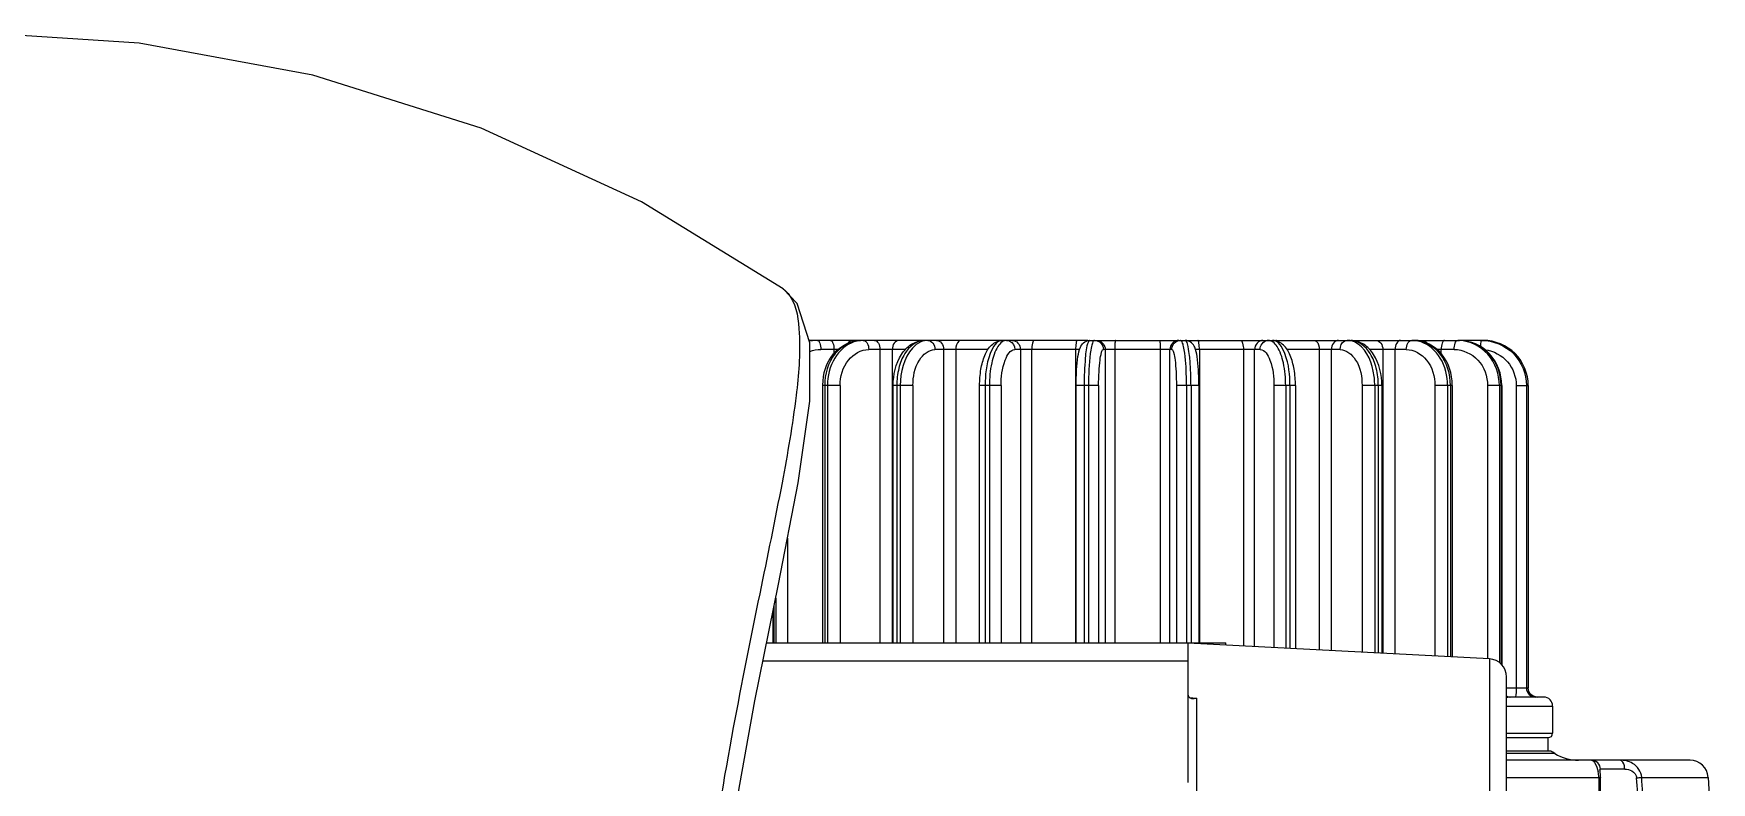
# Model space of a CAD drawing. Header units: millimetres. Extents: x 7426 to 8737, y 124 to 421.
# Drawn here: x 7932.33 to 7941.63, y 262.03 to 266.17 of the extents above; entities that cross this region are included whole.
import ezdxf

# ---------------------------------------------------------------- set-up
doc = ezdxf.new("R2010")
doc.units = ezdxf.units.MM
doc.layers.add('外形图', color=7, linetype='Continuous')

msp = doc.modelspace()

# ---------------------------------------------------------------- linework, layer by layer
at = {"layer": '外形图', "color": 0, "linetype": 'Continuous'}
for p, q in [((7936.5625, 264.6776), (7936.484, 264.7588)), ((7936.6565, 264.4735), (7936.6287, 264.4735)), ((7936.9124, 264.4735), (7936.6647, 264.4735)), ((7938.1726, 264.4735), (7936.9131, 264.4735)), ((7938.1843, 264.4735), (7940.2313, 264.4735)), ((7940.3647, 264.4735), (7940.2394, 264.4735)), ((7936.7905, 264.4235), (7936.6934, 264.4235)), ((7936.7658, 264.4235), (7936.7658, 264.4007)), ((7937.1642, 264.4235), (7936.9588, 264.4235)), ((7937.021, 264.4235), (7937.021, 262.7984)), ((7937.0892, 264.4235), (7937.0892, 262.7984)), ((7937.6211, 264.4235), (7937.3257, 264.4235)), ((7937.3734, 264.4235), (7937.3734, 262.7984)), ((7937.4411, 264.4235), (7937.4411, 262.7984)), ((7938.1268, 264.4235), (7937.769, 264.4235)), ((7937.7991, 264.4235), (7937.7991, 262.7984)), ((7937.8615, 264.4235), (7937.8615, 262.7984)), ((7938.1049, 264.4235), (7938.1049, 262.7984)), ((7938.6373, 264.4235), (7938.2587, 264.4235)), ((7938.2689, 264.4235), (7938.2689, 262.7984)), ((7938.322, 264.4235), (7938.322, 262.7984)), ((7938.574, 264.4235), (7938.574, 262.7984)), ((7938.627, 262.7984), (7938.627, 264.4235)), ((7938.6953, 264.465), (7938.6941, 264.4672)), ((7939.1269, 264.4235), (7938.7691, 264.4235)), ((7938.791, 264.4235), (7938.791, 262.7984)), ((7939.0344, 264.4235), (7939.0344, 262.7813)), ((7939.0969, 262.778), (7939.0969, 264.4235)), ((7939.5703, 264.4235), (7939.2749, 264.4235)), ((7939.4549, 264.4235), (7939.4549, 262.7593)), ((7939.5226, 262.7557), (7939.5226, 264.4235)), ((7939.9372, 264.4235), (7939.7317, 264.4235)), ((7939.8068, 264.4235), (7939.8068, 262.7408)), ((7939.875, 262.7373), (7939.875, 264.4235)), ((7940.2026, 264.4235), (7940.1054, 264.4235)), ((7940.1301, 264.4007), (7940.1301, 264.4235)), ((7936.8001, 264.2235), (7936.7045, 264.2235)), ((7936.7045, 262.7984), (7936.7045, 264.2235)), ((7936.7148, 264.2235), (7936.7148, 262.7984)), ((7936.73, 264.2235), (7936.73, 262.7984)), ((7936.8001, 264.2235), (7936.8001, 262.7984)), ((7937.2039, 264.2235), (7937.0944, 264.2235)), ((7937.0944, 262.7984), (7937.0944, 264.2235)), ((7937.114, 264.2235), (7937.114, 262.7984)), ((7937.1338, 264.2235), (7937.1338, 262.7984)), ((7937.2039, 264.2235), (7937.2039, 262.7984)), ((7937.6925, 264.2235), (7937.5732, 264.2235)), ((7937.5732, 262.7984), (7937.5732, 264.2235)), ((7937.6041, 264.2235), (7937.6041, 262.7984)), ((7937.6272, 264.2235), (7937.6272, 262.7984)), ((7937.6925, 264.2235), (7937.6925, 262.7984)), ((7938.2326, 264.2235), (7938.1082, 264.2235)), ((7938.1082, 262.7984), (7938.1082, 264.2235)), ((7938.1517, 264.2235), (7938.1517, 262.7984)), ((7938.1765, 264.2235), (7938.1765, 262.7984)), ((7938.2326, 264.2235), (7938.2326, 262.7984)), ((7938.7878, 264.2235), (7938.6634, 264.2235)), ((7938.6634, 264.2235), (7938.6634, 262.7984)), ((7938.7195, 264.2235), (7938.7195, 262.7984)), ((7938.7443, 264.2235), (7938.7443, 262.7984)), ((7938.7878, 264.2235), (7938.7878, 262.7984)), ((7939.3228, 264.2235), (7939.2035, 264.2235)), ((7939.2035, 264.2235), (7939.2035, 262.7725)), ((7939.2688, 264.2235), (7939.2688, 262.769)), ((7939.2919, 264.2235), (7939.2919, 262.7678)), ((7939.3228, 264.2235), (7939.3228, 262.7662)), ((7939.8016, 264.2235), (7939.692, 264.2235)), ((7939.692, 264.2235), (7939.692, 262.7468)), ((7939.7622, 264.2235), (7939.7622, 262.7432)), ((7939.782, 264.2235), (7939.782, 262.7421)), ((7939.8016, 264.2235), (7939.8016, 262.7411)), ((7940.1915, 264.2235), (7940.0959, 264.2235)), ((7940.0959, 264.2235), (7940.0959, 262.7257)), ((7940.166, 264.2235), (7940.166, 262.722)), ((7940.1812, 264.2235), (7940.1812, 262.7212)), ((7940.1915, 264.2235), (7940.1915, 262.7207)), ((7940.4661, 264.2235), (7940.3874, 264.2235)), ((7940.3874, 264.2235), (7940.3874, 262.7099)), ((7940.4527, 264.2235), (7940.4527, 262.6878)), ((7940.4623, 264.2235), (7940.4623, 262.681)), ((7940.4661, 264.2235), (7940.4661, 262.6776)), ((7940.5467, 264.2235), (7940.6126, 264.2235)), ((7940.5467, 264.2235), (7940.5467, 262.5484)), ((7940.6028, 264.2235), (7940.6028, 262.5484)), ((7940.6126, 264.2235), (7940.6126, 262.5484)), ((7936.5086, 263.3791), (7936.5086, 262.7984)), ((7936.4337, 262.9993), (7936.4337, 262.7984)), ((7936.4433, 263.0466), (7936.4433, 262.7984)), ((7936.4299, 262.7984), (7936.4299, 262.9805)), ((7936.3931, 262.7984), (7938.9377, 262.7984)), ((7940.398, 262.7099), (7938.7276, 262.7974)), ((7938.7277, 262.0254), (7938.7277, 262.7984)), ((7938.9377, 262.7864), (7938.9377, 262.7984)), ((7940.398, 262.7099), (7940.398, 261.4099)), ((7936.3729, 262.6984), (7938.7277, 262.6984)), ((7940.4927, 256.3983), (7940.4927, 262.61)), ((7940.6126, 262.5484), (7940.4927, 262.5484)), ((7938.7382, 262.4943), (7938.7544, 262.4934)), ((7938.7544, 262.4934), (7938.7751, 262.4922)), ((7938.7751, 262.4922), (7938.7751, 261.9292)), ((7940.698, 262.4984), (7940.4927, 262.4984)), ((7940.4927, 262.4484), (7940.748, 262.4484)), ((7940.748, 262.4484), (7940.748, 262.2984)), ((7940.4927, 262.2984), (7940.748, 262.2984)), ((7940.4927, 262.2734), (7940.723, 262.2734)), ((7940.723, 262.1984), (7940.723, 262.2734)), ((7940.7372, 262.1984), (7940.4927, 262.1984)), ((7940.7599, 262.1859), (7940.4927, 262.1859)), ((7941.5096, 262.1484), (7940.4927, 262.1484)), ((7940.4927, 262.0536), (7941.0033, 262.0536)), ((7941.0033, 262.0536), (7941.0033, 262.0514)), ((7941.0103, 262.0923), (7941.0102, 262.0936)), ((7941.1471, 262.0984), (7941.0124, 262.0984)), ((7941.0129, 262.0515), (7941.0124, 262.0669)), ((7941.0171, 261.7069), (7941.0129, 262.0515)), ((7941.2413, 262.0536), (7941.6095, 262.0536)), ((7941.6095, 262.0536), (7941.6277, 261.7069))]:
    msp.add_line(p, q, dxfattribs=at)
for points in [[(7936.4845, 264.7593), (7935.7003, 265.2416), (7934.8121, 265.6492), (7933.8791, 265.9433), (7932.9161, 266.119), (7932.0925, 266.1729)], [(7936.006, 259.5471), (7936.0282, 260.2464), (7936.0949, 261.013), (7936.1999, 261.766), (7936.3283, 262.4778), (7936.459, 263.1243), (7936.5682, 263.6848), (7936.6319, 264.1367), (7936.6331, 264.4596), (7936.5625, 264.6776)], [(7941.0124, 262.0669), (7941.0111, 262.0835), (7941.0103, 262.0923)]]:
    msp.add_lwpolyline(points, dxfattribs=at)
for centre, radius, start, end in [((7936.369, 264.6192), 0.183, 32.53023, 34.48059), ((7936.6648, 264.252), 0.2215, 90.02242, 99.05835), ((7936.6648, 264.2592), 0.2143, 90.02564, 99.35473), ((7936.6745, 264.2581), 0.2154, 92.5665, 101.81792), ((7936.6743, 264.2615), 0.212, 90.00195, 92.54902), ((7936.9291, 264.3109), 0.1626, 95.52158, 108.67524), ((7936.9284, 264.3164), 0.1571, 90.00996, 95.45823), ((7937.2861, 264.3794), 0.0941, 90.07116, 101.79297), ((7939.1731, 264.4309), 0.0426, 90.03306, 99.12745), ((7939.6098, 264.3794), 0.0941, 78.20703, 89.92884), ((7939.9676, 264.3164), 0.1571, 84.54177, 89.99004), ((7939.9669, 264.3109), 0.1626, 71.32476, 84.47842), ((7940.2217, 264.2615), 0.212, 87.45098, 89.99805), ((7939.1658, 264.4191), 0.056, 54.9713, 59.84793), ((7937.0038, 264.2235), 0.2993, 179.46616, 179.9999), ((7939.8922, 264.2235), 0.2993, 0.0001, 0.53384), ((7940.3927, 262.61), 0.1, 0, 87), ((7940.5161, 262.5484), 0.05, 241.66963, 270), ((7940.5087, 262.5423), 0.0438, 248.49622, 257.42128), ((7940.4989, 262.5409), 0.0425, 261.49352, 269.97087), ((7940.5085, 262.5413), 0.0429, 257.38112, 269.94205), ((7940.6622, 262.5476), 0.0492, 258.70649, 269.95449), ((7940.698, 262.4484), 0.05, 0, 90), ((7940.723, 262.2984), 0.025, 270, 0), ((7940.6282, 261.9734), 0.25, 58.21167, 64.15807), ((7940.8916, 262.3984), 0.25, 238.21167, 270), ((7941.5096, 262.0484), 0.1, 3, 90), ((7940.8068, 262.0488), 0.1965, 1.40779, 10.27439), ((8018.9523, 262.7615), 77.9522, 180.52196, 180.775196), ((7853.345, 255.6582), 88.1287, 3.935581, 4.161593), ((7837.1258, 255.5966), 104.2875, 3.358925, 3.548351)]:
    msp.add_arc(centre, radius, start, end, dxfattribs=at)
for points in [[(7936.4845, 264.7593), (7936.4984, 264.7496), (7936.5103, 264.7367), (7936.5199, 264.7228)], [(7936.8749, 264.4735), (7936.8624, 264.4735), (7936.8491, 264.4665), (7936.8413, 264.4567)], [(7936.94, 264.4697), (7936.944, 264.4669), (7936.9473, 264.463), (7936.9499, 264.4588)], [(7936.9906, 264.4735), (7936.9992, 264.4735), (7937.0076, 264.4662), (7937.0121, 264.4588)], [(7937.2669, 264.4715), (7937.2599, 264.47), (7937.2531, 264.4678), (7937.2466, 264.465)], [(7937.286, 264.4735), (7937.2966, 264.4735), (7937.3075, 264.4671), (7937.3141, 264.4588)], [(7937.7228, 264.4735), (7937.7141, 264.4735), (7937.7052, 264.47), (7937.6981, 264.465)], [(7937.7228, 264.4735), (7937.7289, 264.4735), (7937.735, 264.4721), (7937.7405, 264.4697)], [(7937.7405, 264.4697), (7937.757, 264.4623), (7937.769, 264.4416), (7937.769, 264.4235)], [(7939.1269, 264.4235), (7939.1269, 264.4446), (7939.1456, 264.4696), (7939.1664, 264.4729)], [(7939.1939, 264.4675), (7939.1876, 264.4711), (7939.1803, 264.4735), (7939.1731, 264.4735)], [(7939.5703, 264.4235), (7939.5703, 264.4409), (7939.5793, 264.4616), (7939.5948, 264.4697)], [(7939.5948, 264.4697), (7939.5994, 264.4721), (7939.6047, 264.4735), (7939.61, 264.4735)], [(7939.6494, 264.465), (7939.6429, 264.4678), (7939.636, 264.47), (7939.6291, 264.4715)], [(7939.9054, 264.4735), (7939.8967, 264.4735), (7939.8884, 264.4662), (7939.8839, 264.4588)], [(7939.9461, 264.4588), (7939.9486, 264.463), (7939.9519, 264.4669), (7939.956, 264.4697)], [(7940.0211, 264.4735), (7940.0336, 264.4735), (7940.0468, 264.4665), (7940.0547, 264.4567)], [(7936.6328, 264.4124), (7936.652, 264.4196), (7936.6729, 264.4233), (7936.6934, 264.4235)], [(7936.6878, 264.4588), (7936.692, 264.4477), (7936.6934, 264.4354), (7936.6934, 264.4235)], [(7936.7602, 264.4588), (7936.7645, 264.4477), (7936.7658, 264.4354), (7936.7658, 264.4235)], [(7936.9499, 264.4588), (7936.9562, 264.4485), (7936.9588, 264.4356), (7936.9588, 264.4235)], [(7937.0121, 264.4588), (7937.0184, 264.4485), (7937.021, 264.4356), (7937.021, 264.4235)], [(7937.3141, 264.4588), (7937.3218, 264.4491), (7937.3257, 264.4359), (7937.3257, 264.4235)], [(7937.6981, 264.465), (7937.6888, 264.4585), (7937.6813, 264.4494), (7937.675, 264.44)], [(7938.2007, 264.465), (7938.1968, 264.4571), (7938.1947, 264.4485), (7938.1928, 264.44)], [(7938.7032, 264.44), (7938.7013, 264.4485), (7938.6991, 264.4571), (7938.6953, 264.465)], [(7939.221, 264.44), (7939.2147, 264.4494), (7939.2072, 264.4585), (7939.1979, 264.465)], [(7939.8839, 264.4588), (7939.8776, 264.4485), (7939.875, 264.4356), (7939.875, 264.4235)], [(7939.9372, 264.4235), (7939.9372, 264.4356), (7939.9398, 264.4485), (7939.9461, 264.4588)], [(7940.1357, 264.4588), (7940.1315, 264.4477), (7940.1301, 264.4354), (7940.1301, 264.4235)], [(7940.6271, 262.5131), (7940.6181, 262.5221), (7940.6126, 262.5357), (7940.6126, 262.5484)], [(7938.7751, 262.4922), (7938.7684, 262.4898), (7938.7612, 262.4883), (7938.7541, 262.4887)], [(7940.6622, 262.4984), (7940.6495, 262.4984), (7940.636, 262.5041), (7940.6271, 262.5131)]]:
    msp.add_open_spline(points, degree=3, dxfattribs=at)
for points, knots in [([(7936.5233, 264.7176), (7936.5611, 264.6584), (7936.5858, 264.4646), (7936.557, 264.1212), (7936.4726, 263.6387), (7936.3457, 263.0288), (7936.1975, 262.2948), (7936.0012, 261.127), (7935.9263, 260.1934), (7935.9228, 259.5483)], [0, 0, 0, 0, 0.040311, 0.106401, 0.199998, 0.320158, 0.464544, 0.629656, 1, 1, 1, 1]), ([(7936.6743, 264.4735), (7936.6755, 264.4735), (7936.6784, 264.4727), (7936.6805, 264.4708), (7936.6816, 264.4697)], [0, 0, 0, 0, 0.456309, 1, 1, 1, 1]), ([(7936.6816, 264.4697), (7936.6829, 264.4683), (7936.6852, 264.4648), (7936.687, 264.461), (7936.6878, 264.4588)], [0, 0, 0, 0, 0.45336, 1, 1, 1, 1]), ([(7936.7045, 264.2263), (7936.705, 264.2873), (7936.74, 264.4093), (7936.8578, 264.4735), (7936.9131, 264.4735)], [0, 0, 0, 0, 0.524482, 1, 1, 1, 1]), ([(7936.9131, 264.4735), (7936.8604, 264.4735), (7936.7461, 264.406), (7936.7148, 264.2855), (7936.7148, 264.2235)], [0, 0, 0, 0, 0.459531, 1, 1, 1, 1]), ([(7936.7467, 264.4735), (7936.748, 264.4735), (7936.7508, 264.4727), (7936.753, 264.4708), (7936.754, 264.4697)], [0, 0, 0, 0, 0.456309, 1, 1, 1, 1]), ([(7936.754, 264.4697), (7936.7553, 264.4683), (7936.7577, 264.4648), (7936.7594, 264.461), (7936.7602, 264.4588)], [0, 0, 0, 0, 0.45336, 1, 1, 1, 1]), ([(7936.9283, 264.4735), (7936.9304, 264.4735), (7936.9345, 264.4728), (7936.9382, 264.4709), (7936.94, 264.4697)], [0, 0, 0, 0, 0.484443, 1, 1, 1, 1]), ([(7937.1269, 264.4735), (7937.1168, 264.4735), (7937.0947, 264.4594), (7937.0892, 264.4358), (7937.0892, 264.4235)], [0, 0, 0, 0, 0.451095, 1, 1, 1, 1]), ([(7937.0944, 264.2235), (7937.0944, 264.2829), (7937.1138, 264.3727), (7937.1897, 264.4567), (7937.2414, 264.4735), (7937.2662, 264.4735)], [0, 0, 0, 0, 0.538385, 0.775934, 1, 1, 1, 1]), ([(7937.2662, 264.4735), (7937.2228, 264.4735), (7937.1564, 264.4149), (7937.1218, 264.3175), (7937.114, 264.2556), (7937.114, 264.2235)], [0, 0, 0, 0, 0.414413, 0.693158, 1, 1, 1, 1]), ([(7937.3337, 264.4735), (7937.3443, 264.4735), (7937.3672, 264.46), (7937.3734, 264.4359), (7937.3734, 264.4235)], [0, 0, 0, 0, 0.459531, 1, 1, 1, 1]), ([(7937.469, 264.4735), (7937.4652, 264.4735), (7937.4453, 264.4648), (7937.4411, 264.4399), (7937.4411, 264.4235)], [0, 0, 0, 0, 0.187226, 1, 1, 1, 1]), ([(7937.5732, 264.2235), (7937.5732, 264.2536), (7937.5775, 264.3106), (7937.5976, 264.3879), (7937.633, 264.4518), (7937.6779, 264.4735), (7937.6998, 264.4735)], [0, 0, 0, 0, 0.296557, 0.560294, 0.78414, 1, 1, 1, 1]), ([(7937.6998, 264.4735), (7937.6665, 264.4735), (7937.609, 264.3671), (7937.6041, 264.2831), (7937.6041, 264.2235)], [0, 0, 0, 0, 0.35773, 1, 1, 1, 1]), ([(7937.6812, 264.4735), (7937.6794, 264.4735), (7937.6754, 264.4722), (7937.6724, 264.4694), (7937.671, 264.4677)], [0, 0, 0, 0, 0.453792, 1, 1, 1, 1]), ([(7937.7529, 264.4735), (7937.7648, 264.4735), (7937.7901, 264.4618), (7937.7991, 264.4361), (7937.7991, 264.4235)], [0, 0, 0, 0, 0.486022, 1, 1, 1, 1]), ([(7937.8778, 264.4735), (7937.8716, 264.4735), (7937.8625, 264.4509), (7937.8615, 264.4354), (7937.8615, 264.4235)], [0, 0, 0, 0, 0.343079, 1, 1, 1, 1]), ([(7938.1145, 264.4735), (7938.1091, 264.4735), (7938.1069, 264.4481), (7938.1049, 264.4353), (7938.1049, 264.4235)], [0, 0, 0, 0, 0.312496, 1, 1, 1, 1]), ([(7938.1082, 264.2235), (7938.1082, 264.2527), (7938.1095, 264.3064), (7938.1163, 264.3772), (7938.1255, 264.4292), (7938.148, 264.4643), (7938.1715, 264.4735), (7938.1843, 264.4735)], [0, 0, 0, 0, 0.310459, 0.569476, 0.758832, 0.864235, 1, 1, 1, 1]), ([(7938.1843, 264.4735), (7938.1827, 264.4735), (7938.1789, 264.4709), (7938.177, 264.4672), (7938.1759, 264.465)], [0, 0, 0, 0, 0.384372, 1, 1, 1, 1]), ([(7938.2091, 264.4735), (7938.2075, 264.4735), (7938.2037, 264.4709), (7938.2018, 264.4672), (7938.2007, 264.465)], [0, 0, 0, 0, 0.384372, 1, 1, 1, 1]), ([(7938.2091, 264.4735), (7938.2218, 264.4735), (7938.2482, 264.4627), (7938.2587, 264.4362), (7938.2587, 264.4235)], [0, 0, 0, 0, 0.498481, 1, 1, 1, 1]), ([(7938.2193, 264.4735), (7938.232, 264.4735), (7938.2584, 264.4627), (7938.2689, 264.4362), (7938.2689, 264.4235)], [0, 0, 0, 0, 0.498481, 1, 1, 1, 1]), ([(7938.3255, 264.4735), (7938.3241, 264.4735), (7938.3243, 264.466), (7938.3215, 264.4526), (7938.322, 264.4353), (7938.322, 264.4235)], [0, 0, 0, 0, 0.08021, 0.296856, 1, 1, 1, 1]), ([(7938.5705, 264.4735), (7938.5718, 264.4735), (7938.5717, 264.466), (7938.5745, 264.4526), (7938.574, 264.4353), (7938.574, 264.4235)], [0, 0, 0, 0, 0.08021, 0.296856, 1, 1, 1, 1]), ([(7938.6766, 264.4735), (7938.664, 264.4735), (7938.6375, 264.4627), (7938.627, 264.4362), (7938.627, 264.4235)], [0, 0, 0, 0, 0.498481, 1, 1, 1, 1]), ([(7938.6373, 264.4235), (7938.6373, 264.4362), (7938.6478, 264.4627), (7938.6742, 264.4735), (7938.6869, 264.4735)], [0, 0, 0, 0, 0.501519, 1, 1, 1, 1]), ([(7938.6941, 264.4672), (7938.6931, 264.4689), (7938.6913, 264.4717), (7938.6882, 264.4735), (7938.6869, 264.4735)], [0, 0, 0, 0, 0.598114, 1, 1, 1, 1]), ([(7938.7878, 264.2235), (7938.7878, 264.2527), (7938.7864, 264.3064), (7938.7797, 264.3772), (7938.7705, 264.4292), (7938.748, 264.4643), (7938.7244, 264.4735), (7938.7116, 264.4735)], [0, 0, 0, 0, 0.310459, 0.569476, 0.758832, 0.864235, 1, 1, 1, 1]), ([(7938.7443, 264.2235), (7938.7443, 264.2554), (7938.7429, 264.3133), (7938.7366, 264.3945), (7938.7284, 264.439), (7938.7192, 264.4735), (7938.7116, 264.4735)], [0, 0, 0, 0, 0.375192, 0.694315, 0.910761, 1, 1, 1, 1]), ([(7938.791, 264.4235), (7938.791, 264.4353), (7938.7891, 264.4481), (7938.7869, 264.4735), (7938.7815, 264.4735)], [0, 0, 0, 0, 0.687504, 1, 1, 1, 1]), ([(7939.0181, 264.4735), (7939.0243, 264.4735), (7939.0335, 264.4509), (7939.0344, 264.4354), (7939.0344, 264.4235)], [0, 0, 0, 0, 0.343079, 1, 1, 1, 1]), ([(7939.1431, 264.4735), (7939.1312, 264.4735), (7939.1059, 264.4618), (7939.0969, 264.4361), (7939.0969, 264.4235)], [0, 0, 0, 0, 0.486022, 1, 1, 1, 1]), ([(7939.3228, 264.2235), (7939.3228, 264.2536), (7939.3185, 264.3106), (7939.2984, 264.3879), (7939.263, 264.4518), (7939.2181, 264.4735), (7939.1962, 264.4735)], [0, 0, 0, 0, 0.296557, 0.560294, 0.78414, 1, 1, 1, 1]), ([(7939.2919, 264.2235), (7939.2919, 264.2831), (7939.287, 264.3671), (7939.2294, 264.4735), (7939.1962, 264.4735)], [0, 0, 0, 0, 0.64227, 1, 1, 1, 1]), ([(7939.225, 264.4677), (7939.2236, 264.4694), (7939.2206, 264.4722), (7939.2166, 264.4735), (7939.2148, 264.4735)], [0, 0, 0, 0, 0.546208, 1, 1, 1, 1]), ([(7939.4269, 264.4735), (7939.4307, 264.4735), (7939.4507, 264.4648), (7939.4549, 264.4399), (7939.4549, 264.4235)], [0, 0, 0, 0, 0.187226, 1, 1, 1, 1]), ([(7939.5622, 264.4735), (7939.5517, 264.4735), (7939.5288, 264.46), (7939.5226, 264.4359), (7939.5226, 264.4235)], [0, 0, 0, 0, 0.459531, 1, 1, 1, 1]), ([(7939.8016, 264.2235), (7939.8016, 264.2829), (7939.7822, 264.3727), (7939.7062, 264.4567), (7939.6545, 264.4735), (7939.6298, 264.4735)], [0, 0, 0, 0, 0.538385, 0.775934, 1, 1, 1, 1]), ([(7939.782, 264.2235), (7939.782, 264.2556), (7939.7742, 264.3175), (7939.7396, 264.4149), (7939.6732, 264.4735), (7939.6298, 264.4735)], [0, 0, 0, 0, 0.306842, 0.585587, 1, 1, 1, 1]), ([(7939.769, 264.4735), (7939.7792, 264.4735), (7939.8012, 264.4594), (7939.8068, 264.4358), (7939.8068, 264.4235)], [0, 0, 0, 0, 0.451095, 1, 1, 1, 1]), ([(7939.956, 264.4697), (7939.9577, 264.4709), (7939.9615, 264.4728), (7939.9656, 264.4735), (7939.9676, 264.4735)], [0, 0, 0, 0, 0.515557, 1, 1, 1, 1]), ([(7940.1915, 264.2263), (7940.1909, 264.2873), (7940.156, 264.4093), (7940.0382, 264.4735), (7939.9828, 264.4735)], [0, 0, 0, 0, 0.524482, 1, 1, 1, 1]), ([(7940.1812, 264.2235), (7940.1812, 264.2855), (7940.1499, 264.406), (7940.0356, 264.4735), (7939.9828, 264.4735)], [0, 0, 0, 0, 0.540469, 1, 1, 1, 1]), ([(7940.1419, 264.4697), (7940.1406, 264.4683), (7940.1383, 264.4648), (7940.1365, 264.461), (7940.1357, 264.4588)], [0, 0, 0, 0, 0.45336, 1, 1, 1, 1]), ([(7940.1493, 264.4735), (7940.148, 264.4735), (7940.1452, 264.4727), (7940.143, 264.4708), (7940.1419, 264.4697)], [0, 0, 0, 0, 0.456309, 1, 1, 1, 1]), ([(7940.2026, 264.4235), (7940.2026, 264.4354), (7940.2036, 264.4522), (7940.2151, 264.4735), (7940.2217, 264.4735)], [0, 0, 0, 0, 0.64227, 1, 1, 1, 1]), ([(7940.4527, 264.2235), (7940.4527, 264.285), (7940.4101, 264.4103), (7940.2894, 264.4707), (7940.2311, 264.4733)], [0, 0, 0, 0, 0.513619, 1, 1, 1, 1]), ([(7940.4661, 264.2235), (7940.4661, 264.2864), (7940.4199, 264.416), (7940.292, 264.4735), (7940.2313, 264.4735)], [0, 0, 0, 0, 0.508992, 1, 1, 1, 1]), ([(7940.4623, 264.2235), (7940.4623, 264.2866), (7940.4174, 264.4153), (7940.2909, 264.4735), (7940.2313, 264.4735)], [0, 0, 0, 0, 0.513978, 1, 1, 1, 1]), ([(7940.2772, 264.4735), (7940.2765, 264.4735), (7940.275, 264.4713), (7940.2746, 264.4694), (7940.2742, 264.468)], [0, 0, 0, 0, 0.322938, 1, 1, 1, 1]), ([(7940.3488, 264.4399), (7940.3491, 264.4481), (7940.351, 264.4562), (7940.3516, 264.4735), (7940.3549, 264.4735)], [0, 0, 0, 0, 0.70976, 1, 1, 1, 1]), ([(7940.3549, 264.4735), (7940.4182, 264.4735), (7940.5504, 264.4196), (7940.6028, 264.2872), (7940.6028, 264.2235)], [0, 0, 0, 0, 0.498481, 1, 1, 1, 1]), ([(7940.6126, 264.2235), (7940.6126, 264.2872), (7940.5602, 264.4196), (7940.428, 264.4735), (7940.3647, 264.4735)], [0, 0, 0, 0, 0.501519, 1, 1, 1, 1]), ([(7936.877, 264.465), (7936.8332, 264.4502), (7936.7536, 264.3771), (7936.73, 264.276), (7936.73, 264.2235)], [0, 0, 0, 0, 0.467934, 1, 1, 1, 1]), ([(7936.8001, 264.2235), (7936.8005, 264.2731), (7936.825, 264.3697), (7936.9166, 264.423), (7936.9588, 264.4235)], [0, 0, 0, 0, 0.540459, 1, 1, 1, 1]), ([(7937.2466, 264.465), (7937.2294, 264.4574), (7937.1558, 264.3981), (7937.1338, 264.2963), (7937.1338, 264.2235)], [0, 0, 0, 0, 0.2048, 1, 1, 1, 1]), ([(7937.2039, 264.2235), (7937.2042, 264.2721), (7937.2163, 264.3573), (7937.291, 264.423), (7937.3257, 264.4235)], [0, 0, 0, 0, 0.58342, 1, 1, 1, 1]), ([(7937.675, 264.44), (7937.657, 264.4128), (7937.6341, 264.3397), (7937.6272, 264.2654), (7937.6272, 264.2235)], [0, 0, 0, 0, 0.438119, 1, 1, 1, 1]), ([(7937.6925, 264.2235), (7937.6927, 264.2712), (7937.6964, 264.3389), (7937.7425, 264.4229), (7937.769, 264.4235)], [0, 0, 0, 0, 0.642229, 1, 1, 1, 1]), ([(7938.1759, 264.465), (7938.1626, 264.4377), (7938.157, 264.354), (7938.1517, 264.2743), (7938.1517, 264.2235)], [0, 0, 0, 0, 0.373924, 1, 1, 1, 1]), ([(7938.1928, 264.44), (7938.1898, 264.4269), (7938.1788, 264.3552), (7938.1765, 264.2825), (7938.1765, 264.2235)], [0, 0, 0, 0, 0.185429, 1, 1, 1, 1]), ([(7938.2326, 264.2235), (7938.2326, 264.249), (7938.2337, 264.2955), (7938.2387, 264.36), (7938.2453, 264.3964), (7938.2526, 264.4231), (7938.2587, 264.4235)], [0, 0, 0, 0, 0.375212, 0.694237, 0.910848, 1, 1, 1, 1]), ([(7938.6373, 264.4235), (7938.6433, 264.4231), (7938.6507, 264.3964), (7938.6572, 264.36), (7938.6623, 264.2955), (7938.6634, 264.249), (7938.6634, 264.2235)], [0, 0, 0, 0, 0.089152, 0.305763, 0.624788, 1, 1, 1, 1]), ([(7938.7195, 264.2235), (7938.7195, 264.245), (7938.7179, 264.3173), (7938.7144, 264.3904), (7938.7032, 264.44)], [0, 0, 0, 0, 0.297845, 1, 1, 1, 1]), ([(7939.1269, 264.4235), (7939.1535, 264.4229), (7939.1996, 264.3389), (7939.2033, 264.2712), (7939.2035, 264.2235)], [0, 0, 0, 0, 0.357771, 1, 1, 1, 1]), ([(7939.2688, 264.2235), (7939.2688, 264.2654), (7939.2619, 264.3397), (7939.239, 264.4128), (7939.221, 264.44)], [0, 0, 0, 0, 0.561881, 1, 1, 1, 1]), ([(7939.5703, 264.4235), (7939.605, 264.423), (7939.6797, 264.3573), (7939.6918, 264.2721), (7939.692, 264.2235)], [0, 0, 0, 0, 0.41658, 1, 1, 1, 1]), ([(7939.7622, 264.2235), (7939.7622, 264.2504), (7939.7542, 264.339), (7939.708, 264.4392), (7939.6494, 264.465)], [0, 0, 0, 0, 0.295943, 1, 1, 1, 1]), ([(7939.9372, 264.4235), (7939.9794, 264.423), (7940.0709, 264.3697), (7940.0955, 264.2731), (7940.0959, 264.2235)], [0, 0, 0, 0, 0.459541, 1, 1, 1, 1]), ([(7940.166, 264.2235), (7940.166, 264.276), (7940.1423, 264.3771), (7940.0627, 264.4502), (7940.019, 264.465)], [0, 0, 0, 0, 0.532066, 1, 1, 1, 1]), ([(7940.2026, 264.4235), (7940.2503, 264.423), (7940.3517, 264.3771), (7940.3869, 264.2739), (7940.3874, 264.2235)], [0, 0, 0, 0, 0.486026, 1, 1, 1, 1]), ([(7940.3742, 264.4217), (7940.4205, 264.4155), (7940.5119, 264.3673), (7940.5463, 264.2704), (7940.5467, 264.2235)], [0, 0, 0, 0, 0.498582, 1, 1, 1, 1]), ([(7938.7541, 262.4887), (7938.7477, 262.4891), (7938.7329, 262.4937), (7938.7277, 262.509), (7938.7277, 262.5166)], [0, 0, 0, 0, 0.461535, 1, 1, 1, 1]), ([(7940.5467, 262.5484), (7940.5467, 262.5366), (7940.5461, 262.5198), (7940.5435, 262.5053), (7940.5417, 262.4984), (7940.5402, 262.4984)], [0, 0, 0, 0, 0.694217, 0.910744, 1, 1, 1, 1]), ([(7940.6028, 262.5484), (7940.6028, 262.5357), (7940.6133, 262.5092), (7940.6397, 262.4984), (7940.6524, 262.4984)], [0, 0, 0, 0, 0.501519, 1, 1, 1, 1]), ([(7941.0124, 262.0984), (7941.0124, 262.1112), (7941.0019, 262.1377), (7940.9754, 262.1484), (7940.9628, 262.1484)], [0, 0, 0, 0, 0.501298, 1, 1, 1, 1]), ([(7940.9628, 262.1484), (7940.9697, 262.1484), (7940.99, 262.1262), (7940.9968, 262.1024), (7941.0002, 262.0839)], [0, 0, 0, 0, 0.268234, 1, 1, 1, 1]), ([(7941.1471, 262.0984), (7941.1471, 262.1046), (7941.1458, 262.123), (7941.1334, 262.1484), (7941.1199, 262.1484)], [0, 0, 0, 0, 0.313807, 1, 1, 1, 1]), ([(7941.2413, 262.0536), (7941.2395, 262.0843), (7941.2011, 262.1383), (7941.1443, 262.1484), (7941.1199, 262.1484)], [0, 0, 0, 0, 0.55789, 1, 1, 1, 1]), ([(7941.0033, 262.0536), (7941.0057, 262.0534), (7941.0081, 262.0528), (7941.0129, 262.0524), (7941.0129, 262.0515)], [0, 0, 0, 0, 0.723835, 1, 1, 1, 1]), ([(7941.0102, 262.0932), (7941.0102, 262.0946), (7941.0099, 262.0968), (7941.0117, 262.0984), (7941.0124, 262.0984)], [0, 0, 0, 0, 0.672517, 1, 1, 1, 1]), ([(7941.1471, 262.0984), (7941.1606, 262.0984), (7941.1906, 262.0945), (7941.2124, 262.0667), (7941.2134, 262.051)], [0, 0, 0, 0, 0.462907, 1, 1, 1, 1]), ([(7941.2134, 262.051), (7941.2162, 262.0513), (7941.2255, 262.052), (7941.2349, 262.0529), (7941.2413, 262.0536)], [0, 0, 0, 0, 0.30376, 1, 1, 1, 1])]:
    msp.add_open_spline(points, degree=3, knots=knots, dxfattribs=at)

doc.saveas('drawing.dxf')
